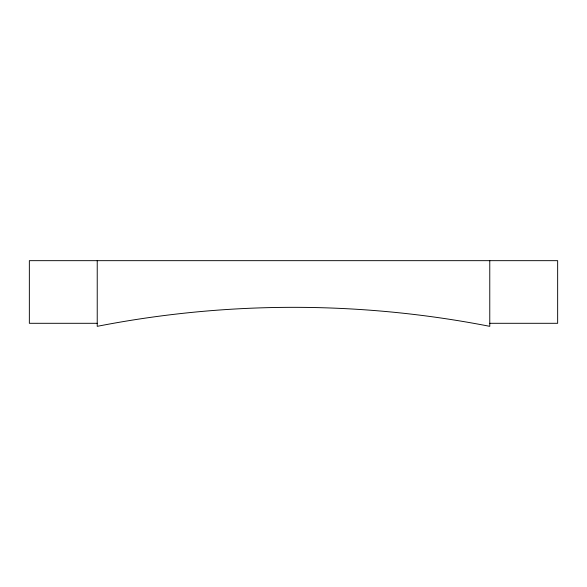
<?xml version="1.0" encoding="UTF-8"?>
<svg xmlns="http://www.w3.org/2000/svg" width="587" height="587" viewBox="0 0 587 587"><rect width="100%" height="100%" fill="white"/><g stroke="black" fill="none" stroke-linecap="round" stroke-linejoin="round"><path stroke-width="0.88" d="M97.229 323.298L29.35 323.298L29.35 260.665L557.65 260.665L557.65 323.298L489.771 323.298M489.771 260.665L489.771 326.335A1023.038 1023.038 0 0 0 97.229 326.335L97.229 260.665"/></g></svg>
